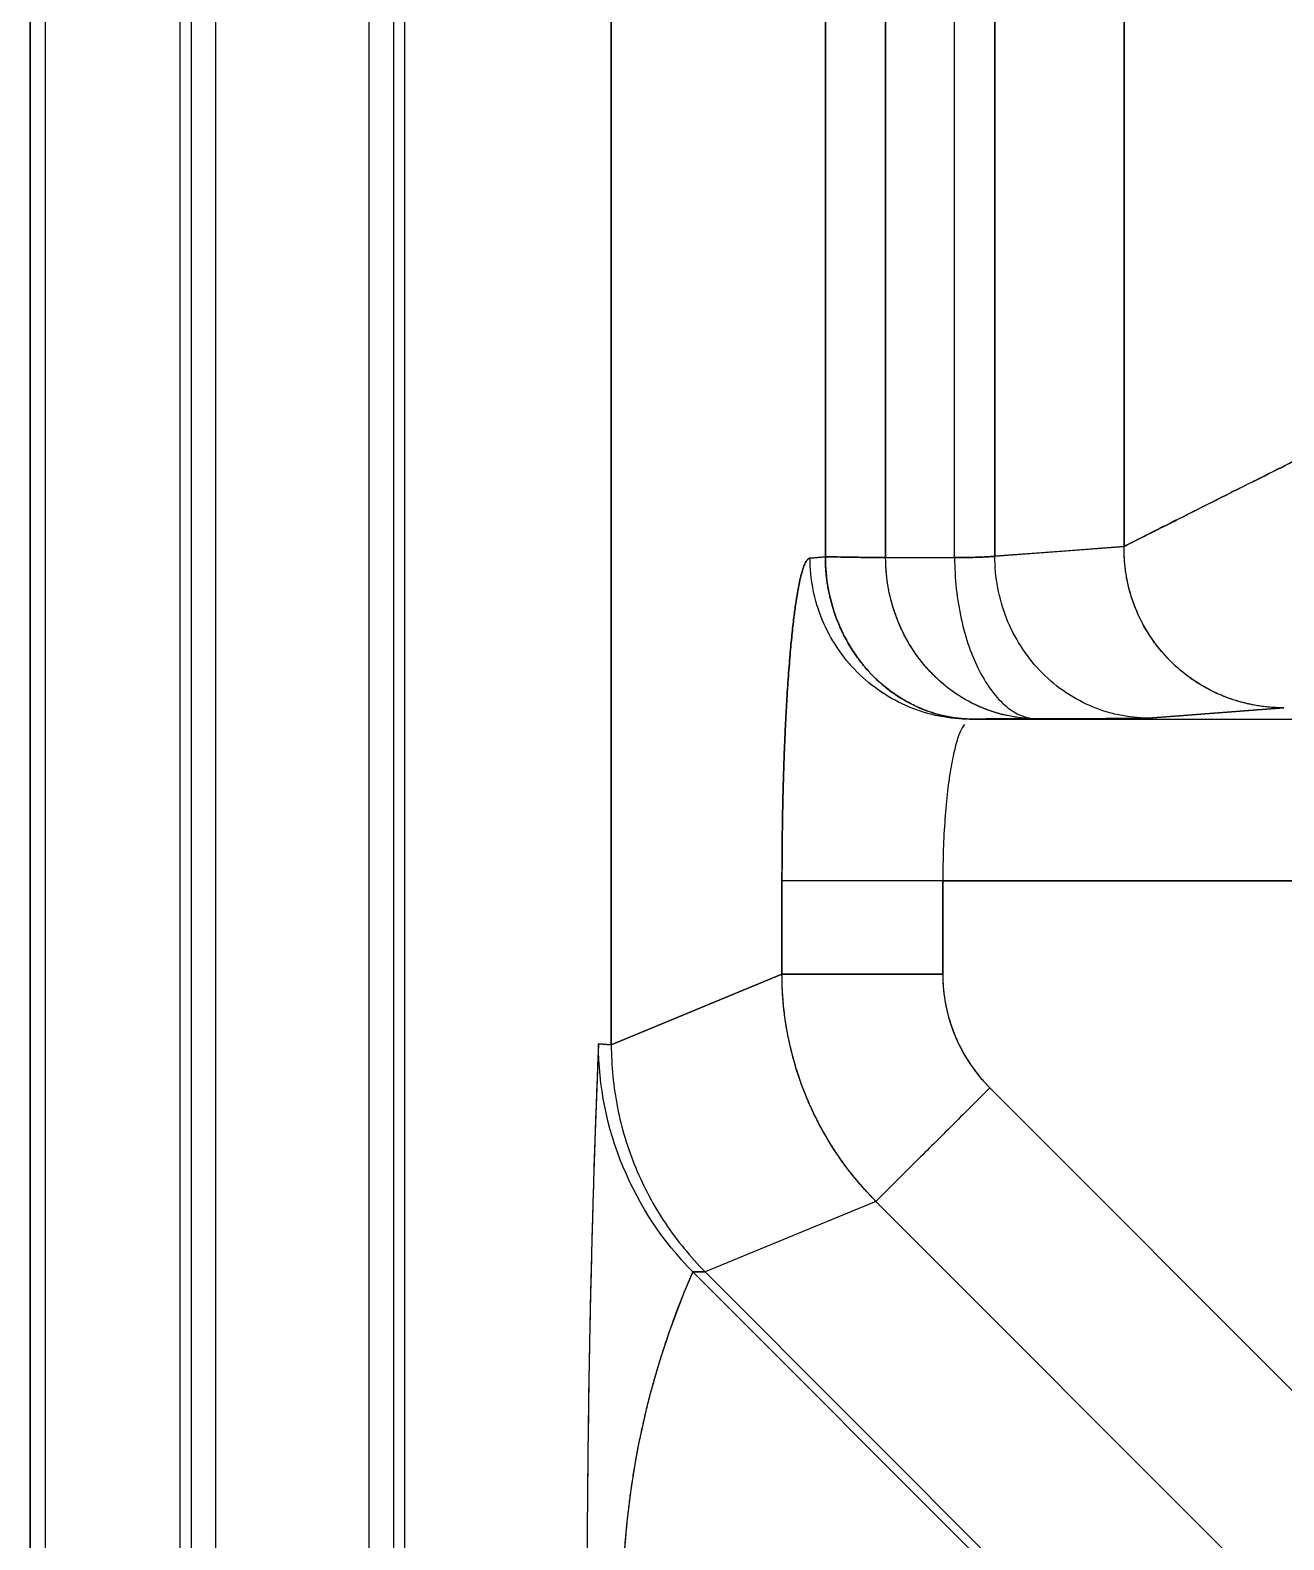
# Model space of a CAD drawing. Extents: x 956 to 1028, y 499 to 635.
# Drawn here: x 955.9 to 963.66, y 531.48 to 540.83 of the extents above; entities that cross this region are included whole.
import ezdxf

# ---------------------------------------------------------------- set-up
doc = ezdxf.new("R2010")
doc.units = 0
doc.header["$MEASUREMENT"] = 0
doc.layers.add('1', color=4, linetype='Continuous')

# ---------------------------------------------------------------- blocks, each defined once
blk = doc.blocks.new('2026 SX')
at = {"layer": '1', "color": 3}
for p, q in [((0, 71.442), (0, 5.922)), ((0, 5.922), (0, 71.442)), ((0.0917, 65.6354), (0.0917, 14.1233)), ((0.0917, 65.6354), (0.0917, 14.1233)), ((0.928, 65.6354), (0.928, 14.1233)), ((1, 14.1233), (1, 65.6354)), ((1.1484, 65.6354), (1.1484, 14.1233)), ((2.25, 65.6354), (2.25, 14.1233)), ((2.1009, 14.1468), (2.1009, 65.4375)), ((2.3209, 14.1468), (2.3209, 65.4375)), ((3.6, 61.8662), (3.6, 22.3177)), ((3.6, 22.3177), (3.6, 61.8661)), ((4.9261, 25.3425), (4.9261, 55.7892)), ((4.9261, 55.7892), (4.9261, 25.3425)), ((5.2997, 25.3387), (5.2997, 55.7892)), ((5.2997, 55.7892), (5.2997, 25.3387)), ((5.727, 25.3387), (5.727, 43.6236)), ((5.727, 25.3387), (5.727, 43.6236)), ((5.9761, 43.6236), (5.9761, 25.3463)), ((5.9761, 25.3463), (5.9761, 43.6236)), ((6.7772, 25.4104), (6.7772, 42.1399)), ((6.7772, 42.1399), (6.7772, 25.4104)), ((5.9761, 25.3463), (6.7771, 25.4072)), ((4.8313, 25.3353), (4.9261, 25.3425)), ((4.9261, 25.3425), (4.8313, 25.3353)), ((5.2997, 25.3387), (5.727, 25.3387)), ((5.2997, 25.3387), (5.727, 25.3387)), ((5.841, 24.3363), (5.8275, 24.3353)), ((32.0649, 24.3353), (5.8275, 24.3353)), ((32.0649, 24.3353), (5.8275, 24.3353)), ((7.7663, 24.4067), (6.9281, 24.3429)), ((6.9281, 24.3429), (7.7663, 24.4067)), ((4.6575, 23.3355), (4.6575, 22.7553)), ((4.6575, 22.7553), (4.6575, 23.3355)), ((5.6537, 23.3353), (5.6537, 22.7553)), ((32.0649, 23.3353), (5.6537, 23.3353)), ((5.6537, 22.7553), (5.6537, 23.3353)), ((5.6537, 23.3353), (32.0649, 23.3353)), ((4.6575, 22.7553), (3.6, 22.3177)), ((3.6, 22.3177), (4.6575, 22.7553)), ((3.6, 22.3177), (3.5204, 22.3246)), ((3.5204, 22.3246), (3.6, 22.3177)), ((5.9449, 22.0514), (15.0404, 12.9413)), ((15.0404, 12.9413), (5.9449, 22.0514)), ((5.2399, 21.3476), (4.1824, 20.91)), ((5.2399, 21.3476), (4.1824, 20.91)), ((14.3354, 12.2375), (5.2399, 21.3476)), ((14.3354, 12.2375), (5.2399, 21.3476)), ((17.2437, 7.7518), (4.105, 20.9116)), ((4.105, 20.9116), (4.1824, 20.91)), ((4.105, 20.9116), (17.2437, 7.7518)), ((4.1824, 20.91), (4.105, 20.9116)), ((4.1824, 20.91), (17.0473, 8.0244)), ((4.1824, 20.91), (17.0473, 8.0244))]:
    blk.add_line(p, q, dxfattribs=at)
at = {"layer": '1', "color": 3, "flags": 128}
blk.add_lwpolyline([(6.7772, 25.4072), (6.3766, 25.3767), (5.9761, 25.3463)], dxfattribs=at)
at = {"layer": '1', "color": 3}
for points, knots in [([(6.7771, 25.4072), (6.7847, 25.4111), (6.7999, 25.419), (6.8466, 25.4427), (6.9099, 25.4746), (6.9994, 25.5197), (7.12, 25.5804), (7.2759, 25.6587), (7.4526, 25.7474), (7.6467, 25.8447), (7.8552, 25.9491), (8.0744, 26.0589), (8.301, 26.1722), (8.5333, 26.2886), (8.6904, 26.3672), (8.7695, 26.4068)], [0, 0, 0, 0, 0.062432, 0.125018, 0.187514, 0.249974, 0.333328, 0.416738, 0.499947, 0.583129, 0.666699, 0.750172, 0.833089, 0.91584, 1, 1, 1, 1]), ([(8.7695, 26.4068), (8.709, 26.3766), (8.6497, 26.3469), (8.5323, 26.2881), (8.4743, 26.259), (8.3591, 26.2013), (8.302, 26.1727), (8.1885, 26.1159), (8.1321, 26.0877), (7.9649, 26.0041), (7.8557, 25.9494), (7.6994, 25.8711), (7.6485, 25.8456), (7.5498, 25.7961), (7.502, 25.7722), (7.4095, 25.7258), (7.3649, 25.7034), (7.2792, 25.6604), (7.2382, 25.6398), (7.1214, 25.5811), (7.0521, 25.5463), (6.9344, 25.487), (6.886, 25.4626), (6.8313, 25.4349), (6.8161, 25.4272), (6.7918, 25.4148), (6.7828, 25.4102), (6.7772, 25.4072)], [0, 0, 0, 0, 0.0625, 0.0625, 0.125, 0.125, 0.1875, 0.1875, 0.25, 0.25, 0.375, 0.375, 0.4375, 0.4375, 0.5, 0.5, 0.5625, 0.5625, 0.625, 0.625, 0.75, 0.75, 0.875, 0.875, 0.9375, 0.9375, 1, 1, 1, 1]), ([(7.7663, 24.4067), (7.7012, 24.4067), (7.6359, 24.4131), (7.5079, 24.4384), (7.4451, 24.4573), (7.3244, 24.5073), (7.2665, 24.5382), (7.158, 24.6109), (7.1074, 24.6527), (7.0154, 24.7454), (6.9741, 24.7963), (6.9024, 24.9054), (6.872, 24.9635), (6.8233, 25.0847), (6.8051, 25.1477), (6.7814, 25.2762), (6.776, 25.3417), (6.7771, 25.4072)], [0, 0, 0, 0, 0.125, 0.125, 0.25, 0.25, 0.375, 0.375, 0.5, 0.5, 0.625, 0.625, 0.75, 0.75, 0.875, 0.875, 1, 1, 1, 1]), ([(7.76, 24.4067), (7.7533, 24.4068), (7.74, 24.4069), (7.72, 24.4077), (7.7002, 24.4088), (7.6806, 24.4103), (7.6612, 24.4122), (7.642, 24.4144), (7.6229, 24.4169), (7.6041, 24.4198), (7.5854, 24.4231), (7.567, 24.4266), (7.5488, 24.4305), (7.5308, 24.4347), (7.5131, 24.4392), (7.4956, 24.4439), (7.4783, 24.4489), (7.4612, 24.4542), (7.4444, 24.4598), (7.4279, 24.4656), (7.4115, 24.4716), (7.3955, 24.4779), (7.3534, 24.4951), (7.2877, 24.5268), (7.2031, 24.5788), (7.1264, 24.6372), (7.0313, 24.7251), (6.9297, 24.852), (6.8547, 24.9976), (6.8131, 25.12), (6.7954, 25.1962), (6.7862, 25.2538), (6.7816, 25.2925), (6.7785, 25.3315), (6.7768, 25.3709), (6.777, 25.3972), (6.7772, 25.4104)], [0, 0, 0, 0, 0.012783, 0.025471, 0.038065, 0.050563, 0.062966, 0.075274, 0.087486, 0.099604, 0.111626, 0.123554, 0.135386, 0.147123, 0.158766, 0.170313, 0.181766, 0.193124, 0.204387, 0.215556, 0.22663, 0.23761, 0.248496, 0.313427, 0.376598, 0.438028, 0.497734, 0.62436, 0.74771, 0.810636, 0.873503, 0.89847, 0.923603, 0.948902, 0.974368, 1, 1, 1, 1]), ([(4.6575, 23.3355), (4.6575, 23.3446), (4.6575, 23.3628), (4.6576, 23.3901), (4.6576, 23.4173), (4.6578, 23.4445), (4.6579, 23.4717), (4.6581, 23.4989), (4.6583, 23.526), (4.6585, 23.5531), (4.6588, 23.5801), (4.6591, 23.6071), (4.6595, 23.6341), (4.6598, 23.6611), (4.6609, 23.7306), (4.663, 23.8417), (4.6668, 23.9848), (4.6713, 24.1172), (4.676, 24.234), (4.6812, 24.3422), (4.6879, 24.4659), (4.697, 24.6061), (4.7084, 24.7495), (4.7204, 24.8742), (4.7323, 24.9777), (4.7445, 25.0666), (4.7567, 25.14), (4.769, 25.2012), (4.7814, 25.25), (4.7938, 25.2878), (4.8036, 25.3087), (4.8106, 25.3197), (4.8147, 25.3251), (4.8188, 25.3294), (4.823, 25.3325), (4.8271, 25.3346), (4.8299, 25.3351), (4.8313, 25.3353)], [0, 0, 0, 0, 0.008716, 0.017424, 0.026124, 0.034819, 0.04351, 0.052199, 0.060887, 0.069576, 0.078268, 0.086964, 0.095666, 0.104375, 0.113094, 0.16317, 0.213253, 0.256132, 0.299018, 0.336534, 0.374052, 0.438664, 0.503326, 0.559666, 0.616002, 0.667277, 0.718505, 0.766749, 0.815005, 0.861767, 0.908564, 0.923797, 0.939022, 0.954246, 0.969478, 0.984727, 1, 1, 1, 1]), ([(4.8313, 25.3353), (4.8305, 25.3352), (4.8288, 25.335), (4.8263, 25.3341), (4.8238, 25.3329), (4.8213, 25.3313), (4.8188, 25.3293), (4.8164, 25.3269), (4.8139, 25.324), (4.8114, 25.3208), (4.8089, 25.3171), (4.803, 25.3076), (4.7938, 25.2878), (4.7814, 25.25), (4.769, 25.2012), (4.7567, 25.14), (4.7445, 25.0666), (4.7323, 24.9777), (4.7204, 24.8742), (4.7084, 24.7496), (4.697, 24.6061), (4.6879, 24.466), (4.6812, 24.3422), (4.676, 24.234), (4.6713, 24.1172), (4.6668, 23.9848), (4.663, 23.8418), (4.6607, 23.723), (4.6595, 23.638), (4.6589, 23.5879), (4.6584, 23.5376), (4.658, 23.4873), (4.6577, 23.4368), (4.6575, 23.3862), (4.6575, 23.3524), (4.6575, 23.3355)], [0, 0, 0, 0, 0.009161, 0.018313, 0.027459, 0.036599, 0.045736, 0.054872, 0.064008, 0.073147, 0.082289, 0.091438, 0.138228, 0.185, 0.233231, 0.281485, 0.332705, 0.383989, 0.440323, 0.496673, 0.561324, 0.625948, 0.663459, 0.700982, 0.743862, 0.786749, 0.836822, 0.886909, 0.903086, 0.919239, 0.935378, 0.951513, 0.967655, 0.983814, 1, 1, 1, 1]), ([(5.8275, 24.3353), (5.7624, 24.3353), (5.6972, 24.3418), (5.5693, 24.3674), (5.5066, 24.3865), (5.3862, 24.4366), (5.3284, 24.4677), (5.22, 24.5404), (5.1694, 24.5821), (5.0772, 24.6747), (5.0356, 24.7255), (4.9632, 24.8343), (4.9323, 24.8923), (4.8823, 25.0132), (4.8633, 25.0761), (4.8378, 25.2045), (4.8314, 25.2699), (4.8313, 25.3353)], [0, 0, 0, 0, 0.125, 0.125, 0.25, 0.25, 0.375, 0.375, 0.5, 0.5, 0.625, 0.625, 0.75, 0.75, 0.875, 0.875, 1, 1, 1, 1]), ([(5.8275, 24.3353), (5.7624, 24.3353), (5.6972, 24.3418), (5.5693, 24.3674), (5.5066, 24.3865), (5.3862, 24.4366), (5.3284, 24.4677), (5.22, 24.5404), (5.1694, 24.5821), (5.0772, 24.6747), (5.0356, 24.7255), (4.9632, 24.8343), (4.9323, 24.8923), (4.8823, 25.0132), (4.8633, 25.0761), (4.8378, 25.2045), (4.8314, 25.2699), (4.8313, 25.3353)], [0, 0, 0, 0, 0.125, 0.125, 0.25, 0.25, 0.375, 0.375, 0.5, 0.5, 0.625, 0.625, 0.75, 0.75, 0.875, 0.875, 1, 1, 1, 1]), ([(4.9261, 25.3425), (4.9303, 25.3428), (4.9433, 25.3427), (4.9845, 25.3421), (5.0126, 25.3416), (5.0802, 25.3405), (5.1197, 25.3399), (5.2057, 25.339), (5.2523, 25.3387), (5.2997, 25.3387)], [0, 0, 0, 0, 0.25, 0.25, 0.5, 0.5, 0.75, 0.75, 1, 1, 1, 1]), ([(5.2997, 25.3387), (5.2523, 25.3387), (5.2057, 25.339), (5.1197, 25.3399), (5.0802, 25.3405), (5.0126, 25.3416), (4.9845, 25.3421), (4.9433, 25.3427), (4.9303, 25.3428), (4.9261, 25.3425)], [0, 0, 0, 0, 0.25, 0.25, 0.5, 0.5, 0.75, 0.75, 1, 1, 1, 1]), ([(5.841, 24.3363), (5.8351, 24.3364), (5.8238, 24.3366), (5.8076, 24.3372), (5.7932, 24.338), (5.7804, 24.3389), (5.7692, 24.3399), (5.7597, 24.3409), (5.7382, 24.3432), (5.7059, 24.3479), (5.6454, 24.3599), (5.5739, 24.3801), (5.4886, 24.4143), (5.409, 24.4561), (5.3077, 24.5232), (5.2149, 24.6062), (5.1333, 24.705), (5.0795, 24.7845), (5.0333, 24.8687), (4.9947, 24.9581), (4.9644, 25.0507), (4.9472, 25.1256), (4.9382, 25.1795), (4.9338, 25.212), (4.9304, 25.2446), (4.9279, 25.2772), (4.9264, 25.3098), (4.9262, 25.3316), (4.9261, 25.3425)], [0, 0, 0, 0, 0.014162, 0.027012, 0.038549, 0.048774, 0.057685, 0.065283, 0.071568, 0.109401, 0.142858, 0.217439, 0.283312, 0.354014, 0.419102, 0.548377, 0.611184, 0.670462, 0.729262, 0.785343, 0.840722, 0.894343, 0.912151, 0.92986, 0.947484, 0.965038, 0.982539, 1, 1, 1, 1]), ([(4.9261, 25.3425), (4.9261, 25.2771), (4.932, 25.2116), (4.9554, 25.0831), (4.9728, 25.0201), (5.0187, 24.8988), (5.047, 24.8407), (5.1136, 24.7314), (5.1517, 24.6803), (5.2364, 24.5872), (5.2829, 24.5452), (5.3825, 24.4718), (5.4355, 24.4404), (5.5462, 24.3895), (5.6038, 24.37), (5.7212, 24.3436), (5.7811, 24.3368), (5.841, 24.3363)], [0, 0, 0, 0, 0.125, 0.125, 0.25, 0.25, 0.375, 0.375, 0.5, 0.5, 0.625, 0.625, 0.75, 0.75, 0.875, 0.875, 1, 1, 1, 1]), ([(6.2332, 24.3387), (6.2269, 24.3388), (6.2142, 24.339), (6.1953, 24.3397), (6.1763, 24.3409), (6.1574, 24.3424), (6.1385, 24.3444), (6.1197, 24.3468), (6.1009, 24.3496), (6.0821, 24.3527), (6.0634, 24.3563), (6.0448, 24.3603), (6.0263, 24.3647), (6.0079, 24.3695), (5.9895, 24.3746), (5.9713, 24.3802), (5.9531, 24.3862), (5.9351, 24.3925), (5.9172, 24.3992), (5.8995, 24.4063), (5.8818, 24.4138), (5.8644, 24.4217), (5.847, 24.43), (5.8299, 24.4386), (5.8129, 24.4476), (5.7961, 24.4569), (5.7794, 24.4666), (5.763, 24.4767), (5.7467, 24.4871), (5.7306, 24.4979), (5.7148, 24.509), (5.6992, 24.5204), (5.6807, 24.5345), (5.6595, 24.5516), (5.6359, 24.572), (5.6129, 24.5931), (5.5906, 24.6151), (5.569, 24.6378), (5.548, 24.6612), (5.5278, 24.6854), (5.5083, 24.7102), (5.4896, 24.7357), (5.4717, 24.7618), (5.4545, 24.7885), (5.4382, 24.8158), (5.4227, 24.8437), (5.4081, 24.8721), (5.3944, 24.9009), (5.3815, 24.9302), (5.3695, 24.96), (5.3585, 24.9901), (5.3483, 25.0207), (5.3391, 25.0515), (5.3309, 25.0827), (5.3236, 25.1141), (5.3172, 25.1457), (5.3118, 25.1776), (5.3074, 25.2096), (5.304, 25.2418), (5.3015, 25.274), (5.3, 25.3063), (5.2998, 25.3279), (5.2997, 25.3387)], [0, 0, 0, 0, 0.014849, 0.029696, 0.044537, 0.05937, 0.074193, 0.089, 0.103791, 0.118562, 0.133309, 0.148031, 0.162724, 0.177386, 0.192014, 0.206605, 0.221157, 0.235667, 0.250132, 0.264551, 0.27892, 0.293238, 0.307503, 0.321711, 0.335861, 0.349952, 0.36398, 0.377944, 0.391843, 0.405674, 0.419436, 0.433128, 0.446747, 0.468406, 0.489872, 0.511141, 0.532207, 0.55307, 0.573725, 0.594173, 0.614412, 0.634443, 0.654267, 0.673886, 0.693303, 0.712523, 0.731549, 0.750389, 0.769049, 0.787537, 0.805862, 0.824033, 0.842062, 0.859959, 0.877737, 0.895409, 0.912988, 0.930488, 0.947925, 0.965312, 0.982666, 1, 1, 1, 1]), ([(6.2332, 24.3387), (6.172, 24.3392), (6.1108, 24.346), (5.9908, 24.3721), (5.932, 24.3915), (5.819, 24.442), (5.7649, 24.4731), (5.6633, 24.546), (5.6159, 24.5877), (5.5296, 24.6802), (5.4907, 24.7309), (5.4229, 24.8395), (5.394, 24.8973), (5.3473, 25.0178), (5.3295, 25.0805), (5.3057, 25.2084), (5.2997, 25.2735), (5.2997, 25.3387)], [0, 0, 0, 0, 0.125, 0.125, 0.25, 0.25, 0.375, 0.375, 0.5, 0.5, 0.625, 0.625, 0.75, 0.75, 0.875, 0.875, 1, 1, 1, 1]), ([(5.727, 25.3387), (5.7305, 25.3387), (5.7374, 25.3387), (5.7477, 25.3387), (5.7579, 25.3387), (5.768, 25.3387), (5.7781, 25.3388), (5.788, 25.3388), (5.7977, 25.3389), (5.8073, 25.339), (5.8167, 25.3392), (5.826, 25.3393), (5.835, 25.3395), (5.8497, 25.3398), (5.8699, 25.3404), (5.8909, 25.3411), (5.9096, 25.342), (5.9256, 25.3428), (5.9397, 25.3436), (5.9507, 25.3443), (5.9592, 25.3449), (5.9659, 25.3454), (5.9708, 25.3458), (5.9742, 25.3461), (5.9755, 25.3462), (5.9761, 25.3463)], [0, 0, 0, 0, 0.027966, 0.055815, 0.083546, 0.111159, 0.138651, 0.166023, 0.193274, 0.220404, 0.247414, 0.274302, 0.301069, 0.327716, 0.407041, 0.492402, 0.54298, 0.617741, 0.690285, 0.744332, 0.801953, 0.856333, 0.907469, 0.955359, 1, 1, 1, 1]), ([(5.9761, 25.3463), (5.9747, 25.3462), (5.972, 25.3459), (5.9636, 25.3453), (5.9581, 25.3448), (5.9375, 25.3434), (5.9187, 25.3423), (5.8731, 25.3404), (5.8464, 25.3396), (5.8032, 25.3389), (5.7883, 25.3388), (5.7581, 25.3387), (5.7427, 25.3387), (5.727, 25.3387)], [0, 0, 0, 0, 0.125, 0.125, 0.25, 0.25, 0.5, 0.5, 0.75, 0.75, 0.875, 0.875, 1, 1, 1, 1]), ([(5.727, 25.3387), (5.727, 25.2735), (5.7305, 25.2084), (5.7443, 25.0805), (5.7545, 25.0178), (5.7812, 24.8973), (5.7976, 24.8395), (5.8357, 24.7309), (5.8574, 24.6802), (5.9052, 24.5877), (5.9312, 24.546), (5.9866, 24.4731), (6.0158, 24.442), (6.0762, 24.3915), (6.1074, 24.3721), (6.1703, 24.346), (6.202, 24.3392), (6.2332, 24.3387)], [0, 0, 0, 0, 0.125, 0.125, 0.25, 0.25, 0.375, 0.375, 0.5, 0.5, 0.625, 0.625, 0.75, 0.75, 0.875, 0.875, 1, 1, 1, 1]), ([(5.727, 25.3387), (5.727, 25.2735), (5.7305, 25.2084), (5.7443, 25.0805), (5.7545, 25.0178), (5.7812, 24.8973), (5.7976, 24.8395), (5.8357, 24.7309), (5.8574, 24.6802), (5.9052, 24.5877), (5.9312, 24.546), (5.9866, 24.4731), (6.0158, 24.442), (6.0762, 24.3915), (6.1074, 24.3721), (6.1703, 24.346), (6.202, 24.3392), (6.2332, 24.3387)], [0, 0, 0, 0, 0.125, 0.125, 0.25, 0.25, 0.375, 0.375, 0.5, 0.5, 0.625, 0.625, 0.75, 0.75, 0.875, 0.875, 1, 1, 1, 1]), ([(6.9281, 24.3429), (6.8658, 24.3432), (6.8035, 24.3499), (6.6812, 24.3759), (6.6213, 24.3952), (6.5061, 24.4458), (6.4509, 24.477), (6.3473, 24.5501), (6.2989, 24.592), (6.2108, 24.6848), (6.1711, 24.7358), (6.1018, 24.8448), (6.0723, 24.9029), (6.0246, 25.024), (6.0065, 25.087), (5.9822, 25.2154), (5.9761, 25.2809), (5.9761, 25.3463)], [0, 0, 0, 0, 0.125, 0.125, 0.25, 0.25, 0.375, 0.375, 0.5, 0.5, 0.625, 0.625, 0.75, 0.75, 0.875, 0.875, 1, 1, 1, 1]), ([(6.9281, 24.3429), (6.8658, 24.3432), (6.8035, 24.3499), (6.6812, 24.3759), (6.6213, 24.3952), (6.5061, 24.4458), (6.4509, 24.477), (6.3473, 24.5501), (6.2989, 24.592), (6.2108, 24.6848), (6.1711, 24.7358), (6.1018, 24.8448), (6.0723, 24.9029), (6.0246, 25.024), (6.0065, 25.087), (5.9822, 25.2154), (5.9761, 25.2809), (5.9761, 25.3463)], [0, 0, 0, 0, 0.125, 0.125, 0.25, 0.25, 0.375, 0.375, 0.5, 0.5, 0.625, 0.625, 0.75, 0.75, 0.875, 0.875, 1, 1, 1, 1]), ([(6.2332, 24.3387), (6.2291, 24.3387), (6.221, 24.3387), (6.2088, 24.3387), (6.1966, 24.3387), (6.1844, 24.3387), (6.1723, 24.3387), (6.1524, 24.3387), (6.1249, 24.3386), (6.0907, 24.3385), (6.0577, 24.3384), (6.0159, 24.3383), (5.9679, 24.338), (5.9269, 24.3377), (5.8992, 24.3375), (5.8811, 24.3372), (5.866, 24.337), (5.856, 24.3368), (5.8497, 24.3367), (5.8459, 24.3366), (5.8428, 24.3364), (5.8416, 24.3364), (5.841, 24.3363)], [0, 0, 0, 0, 0.020994, 0.041984, 0.062996, 0.084051, 0.105174, 0.126387, 0.188545, 0.251267, 0.313277, 0.375744, 0.500073, 0.624396, 0.68683, 0.748853, 0.811531, 0.873692, 0.905449, 0.937034, 0.968524, 1, 1, 1, 1]), ([(6.9281, 24.3429), (6.9276, 24.3429), (6.9266, 24.3428), (6.9246, 24.3427), (6.9221, 24.3426), (6.9193, 24.3425), (6.9161, 24.3424), (6.9124, 24.3423), (6.9084, 24.3422), (6.8997, 24.342), (6.8838, 24.3417), (6.857, 24.3413), (6.825, 24.3409), (6.776, 24.3405), (6.7034, 24.3399), (6.6182, 24.3395), (6.5442, 24.3392), (6.4858, 24.339), (6.4252, 24.3389), (6.375, 24.3388), (6.3369, 24.3388), (6.311, 24.3387), (6.2851, 24.3387), (6.2592, 24.3387), (6.2418, 24.3387), (6.2332, 24.3387)], [0, 0, 0, 0, 0.015732, 0.0314584, 0.0471891, 0.0629339, 0.0787029, 0.0945057, 0.1103523, 0.1262522, 0.1883772, 0.2510426, 0.3130352, 0.3754675, 0.4997775, 0.6241151, 0.6865758, 0.7486228, 0.8113437, 0.8735522, 0.8990006, 0.9243292, 0.9495782, 0.9747882, 1, 1, 1, 1]), ([(5.7873, 24.3038), (5.7785, 24.2903), (5.7586, 24.26), (5.7305, 24.1701), (5.704, 24.0462), (5.6822, 23.8939), (5.666, 23.7203), (5.6556, 23.5316), (5.6543, 23.4008), (5.6537, 23.3353)], [0, 0, 0, 0, 0.118472, 0.265873, 0.41311, 0.560105, 0.70684, 0.853411, 1, 1, 1, 1]), ([(5.7873, 24.3038), (5.7785, 24.2903), (5.7586, 24.26), (5.7305, 24.1701), (5.704, 24.0462), (5.6822, 23.8939), (5.666, 23.7203), (5.6556, 23.5316), (5.6543, 23.4008), (5.6537, 23.3353)], [0, 0, 0, 0, 0.118472, 0.265873, 0.41311, 0.560105, 0.70684, 0.853411, 1, 1, 1, 1]), ([(5.6537, 23.3353), (5.5272, 23.3353), (5.403, 23.3353), (5.1736, 23.3354), (5.0682, 23.3354), (4.888, 23.3354), (4.8131, 23.3354), (4.7034, 23.3355), (4.6685, 23.3355), (4.6575, 23.3355)], [0, 0, 0, 0, 0.25, 0.25, 0.5, 0.5, 0.75, 0.75, 1, 1, 1, 1]), ([(5.6537, 23.3353), (5.5919, 23.3353), (5.5301, 23.3353), (5.4086, 23.3353), (5.3489, 23.3353), (5.2336, 23.3353), (5.1781, 23.3353), (5.0731, 23.3354), (5.0237, 23.3354), (4.9325, 23.3354), (4.8908, 23.3354), (4.8167, 23.3354), (4.7842, 23.3354), (4.7295, 23.3354), (4.7073, 23.3354), (4.674, 23.3355), (4.6629, 23.3355), (4.6575, 23.3355)], [0, 0, 0, 0, 0.125, 0.125, 0.25, 0.25, 0.375, 0.375, 0.5, 0.5, 0.625, 0.625, 0.75, 0.75, 0.875, 0.875, 1, 1, 1, 1]), ([(5.2399, 21.3476), (5.2335, 21.3541), (5.2208, 21.367), (5.2019, 21.3868), (5.1834, 21.4067), (5.1651, 21.4269), (5.1471, 21.4473), (5.1295, 21.468), (5.1121, 21.4888), (5.095, 21.5099), (5.0782, 21.5312), (5.0618, 21.5527), (5.0456, 21.5744), (5.0298, 21.5963), (5.0142, 21.6183), (4.999, 21.6406), (4.9841, 21.663), (4.9695, 21.6857), (4.9552, 21.7085), (4.9413, 21.7314), (4.9276, 21.7546), (4.9143, 21.7778), (4.9013, 21.8013), (4.8887, 21.8249), (4.8764, 21.8486), (4.8644, 21.8725), (4.8527, 21.8965), (4.8414, 21.9206), (4.8304, 21.9449), (4.8197, 21.9693), (4.8057, 22.0026), (4.7888, 22.045), (4.7698, 22.0969), (4.7522, 22.1493), (4.7361, 22.2024), (4.7214, 22.2559), (4.7082, 22.31), (4.6964, 22.3645), (4.6862, 22.4195), (4.6775, 22.4748), (4.6703, 22.5304), (4.6647, 22.5863), (4.6606, 22.6425), (4.6581, 22.6988), (4.6577, 22.7365), (4.6575, 22.7553)], [0, 0, 0, 0, 0.017471, 0.034925, 0.052363, 0.069784, 0.087189, 0.104577, 0.121949, 0.139305, 0.156644, 0.173967, 0.191273, 0.208563, 0.225837, 0.243095, 0.260336, 0.277561, 0.294769, 0.311962, 0.329138, 0.346297, 0.363441, 0.380568, 0.397679, 0.414774, 0.431852, 0.448915, 0.465961, 0.482991, 0.500004, 0.53527, 0.570605, 0.606008, 0.64148, 0.677021, 0.712631, 0.748309, 0.784057, 0.819874, 0.85576, 0.891715, 0.92774, 0.963835, 1, 1, 1, 1]), ([(5.6537, 22.7553), (5.5272, 22.7553), (5.403, 22.7553), (5.1736, 22.7553), (5.0682, 22.7553), (4.888, 22.7553), (4.8131, 22.7553), (4.7034, 22.7553), (4.6685, 22.7553), (4.6575, 22.7553)], [0, 0, 0, 0, 0.25, 0.25, 0.5, 0.5, 0.75, 0.75, 1, 1, 1, 1]), ([(5.2399, 21.3476), (5.1481, 21.4399), (5.0652, 21.5412), (4.9208, 21.758), (4.8592, 21.8735), (4.7596, 22.1142), (4.7216, 22.2394), (4.6707, 22.4948), (4.6577, 22.6251), (4.6575, 22.7553)], [0, 0, 0, 0, 0.25, 0.25, 0.5, 0.5, 0.75, 0.75, 1, 1, 1, 1]), ([(4.6575, 22.7553), (4.6685, 22.7553), (4.7034, 22.7553), (4.8131, 22.7553), (4.888, 22.7553), (5.0682, 22.7553), (5.1736, 22.7553), (5.403, 22.7553), (5.5272, 22.7553), (5.6537, 22.7553)], [0, 0, 0, 0, 0.25, 0.25, 0.5, 0.5, 0.75, 0.75, 1, 1, 1, 1]), ([(5.6537, 22.7553), (5.6537, 22.7486), (5.6538, 22.7353), (5.6544, 22.7154), (5.6554, 22.6955), (5.6568, 22.6756), (5.6586, 22.6558), (5.6608, 22.636), (5.6633, 22.6163), (5.6663, 22.5966), (5.6697, 22.577), (5.6783, 22.532), (5.696, 22.4623), (5.7292, 22.3707), (5.771, 22.2829), (5.811, 22.2165), (5.8443, 22.1689), (5.8677, 22.138), (5.8922, 22.1081), (5.9179, 22.0792), (5.9359, 22.0607), (5.9449, 22.0514)], [0, 0, 0, 0, 0.025589, 0.05113, 0.076633, 0.102107, 0.127564, 0.153014, 0.178466, 0.203931, 0.229418, 0.25494, 0.379824, 0.504802, 0.628563, 0.752415, 0.802017, 0.851502, 0.900944, 0.950418, 1, 1, 1, 1]), ([(5.6537, 22.7553), (5.6537, 22.6902), (5.6601, 22.625), (5.6855, 22.4973), (5.7045, 22.4346), (5.7543, 22.3142), (5.7851, 22.2565), (5.8574, 22.1482), (5.8989, 22.0975), (5.9449, 22.0514)], [0, 0, 0, 0, 0.25, 0.25, 0.5, 0.5, 0.75, 0.75, 1, 1, 1, 1]), ([(3.5204, 22.3246), (3.5188, 22.2845), (3.5155, 22.2041), (3.5109, 22.0835), (3.5064, 21.963), (3.5021, 21.8424), (3.498, 21.7218), (3.4941, 21.6012), (3.4903, 21.4805), (3.4866, 21.3599), (3.4832, 21.2392), (3.4799, 21.1185), (3.4768, 20.9978), (3.4738, 20.8771), (3.4711, 20.7563), (3.4684, 20.6356), (3.466, 20.5148), (3.4637, 20.394), (3.4616, 20.2732), (3.4597, 20.1524), (3.4579, 20.0315), (3.4563, 19.9107), (3.4549, 19.7898), (3.4536, 19.6689), (3.4525, 19.548), (3.4516, 19.427), (3.4508, 19.3061), (3.4502, 19.1851), (3.4498, 19.0642), (3.4496, 18.9432), (3.4495, 18.8625), (3.4495, 18.8222)], [0, 0, 0, 0, 0.0344942, 0.068985, 0.1034726, 0.1379572, 0.1724393, 0.206919, 0.2413968, 0.2758728, 0.3103474, 0.3448209, 0.3792936, 0.4137657, 0.4482376, 0.4827096, 0.517182, 0.551655, 0.586129, 0.6206043, 0.6550811, 0.6895597, 0.7240405, 0.7585238, 0.7930098, 0.8274988, 0.8619912, 0.8964872, 0.9309872, 0.9654913, 1, 1, 1, 1]), ([(3.6, 22.3177), (3.6, 22.1874), (3.6128, 22.0571), (3.6636, 21.8016), (3.7015, 21.6763), (3.8011, 21.4356), (3.8628, 21.3202), (4.0074, 21.1035), (4.0904, 21.0022), (4.1824, 20.91)], [0, 0, 0, 0, 0.25, 0.25, 0.5, 0.5, 0.75, 0.75, 1, 1, 1, 1]), ([(3.6, 22.3177), (3.6, 22.1874), (3.6128, 22.0571), (3.6636, 21.8016), (3.7015, 21.6763), (3.8011, 21.4356), (3.8628, 21.3202), (4.0074, 21.1035), (4.0904, 21.0022), (4.1824, 20.91)], [0, 0, 0, 0, 0.25, 0.25, 0.5, 0.5, 0.75, 0.75, 1, 1, 1, 1]), ([(5.9449, 22.0514), (5.8554, 21.9621), (5.7675, 21.8743), (5.6051, 21.7122), (5.5306, 21.6378), (5.403, 21.5105), (5.35, 21.4575), (5.2724, 21.38), (5.2477, 21.3554), (5.2399, 21.3476)], [0, 0, 0, 0, 0.25, 0.25, 0.5, 0.5, 0.75, 0.75, 1, 1, 1, 1]), ([(5.9449, 22.0514), (5.8554, 21.9621), (5.7675, 21.8743), (5.6051, 21.7122), (5.5306, 21.6378), (5.403, 21.5105), (5.35, 21.4575), (5.2724, 21.38), (5.2477, 21.3554), (5.2399, 21.3476)], [0, 0, 0, 0, 0.25, 0.25, 0.5, 0.5, 0.75, 0.75, 1, 1, 1, 1]), ([(4.105, 20.9116), (4.0987, 20.8971), (4.0862, 20.8681), (4.0679, 20.8245), (4.05, 20.7808), (4.0325, 20.737), (4.0154, 20.6932), (3.9988, 20.6493), (3.9825, 20.6052), (3.9666, 20.5611), (3.9512, 20.5169), (3.9362, 20.4727), (3.9216, 20.4283), (3.9074, 20.3838), (3.8936, 20.3393), (3.8802, 20.2947), (3.8672, 20.25), (3.8547, 20.2052), (3.8425, 20.1603), (3.8308, 20.1154), (3.8195, 20.0703), (3.8086, 20.0252), (3.7981, 19.98), (3.788, 19.9347), (3.7783, 19.8893), (3.769, 19.8439), (3.7602, 19.7983), (3.7517, 19.7527), (3.7437, 19.707), (3.7361, 19.6611), (3.7289, 19.6153), (3.7221, 19.5693), (3.7157, 19.5232), (3.7098, 19.4771), (3.7042, 19.4308), (3.6991, 19.3845), (3.6943, 19.3381), (3.69, 19.2916), (3.6861, 19.2451), (3.6826, 19.1984), (3.6795, 19.1517), (3.6768, 19.1049), (3.6746, 19.0579), (3.6727, 19.011), (3.6713, 18.9639), (3.6702, 18.9167), (3.6696, 18.8695), (3.6695, 18.8379), (3.6695, 18.8222)], [0, 0, 0, 0, 0.022037, 0.044035, 0.065997, 0.087923, 0.109816, 0.131676, 0.153507, 0.175309, 0.197085, 0.218835, 0.240562, 0.262268, 0.283954, 0.305621, 0.327273, 0.34891, 0.370534, 0.392147, 0.413751, 0.435347, 0.456938, 0.478524, 0.500109, 0.521693, 0.543278, 0.564867, 0.58646, 0.60806, 0.629669, 0.651288, 0.672918, 0.694563, 0.716223, 0.7379, 0.759596, 0.781313, 0.803052, 0.824815, 0.846605, 0.868422, 0.890268, 0.912146, 0.934056, 0.956, 0.977981, 1, 1, 1, 1])]:
    blk.add_open_spline(points, degree=3, knots=knots, dxfattribs=at)
for points in [[(3.5204, 22.3246), (3.4731, 21.1593), (3.4495, 19.9918), (3.4495, 18.8222)], [(4.105, 20.9116), (3.7349, 21.2822), (3.5204, 21.8008), (3.5204, 22.3246)], [(4.105, 20.9116), (3.7349, 21.2822), (3.5204, 21.8008), (3.5204, 22.3246)], [(4.105, 20.9116), (3.8147, 20.245), (3.6695, 19.5486), (3.6695, 18.8222)]]:
    blk.add_open_spline(points, degree=3, dxfattribs=at)

msp = doc.modelspace()

# ---------------------------------------------------------------- block references
at = {"layer": '1'}
msp.add_blockref('2026 SX', (955.8964, 512.2273), dxfattribs=at)

doc.saveas('drawing.dxf')
